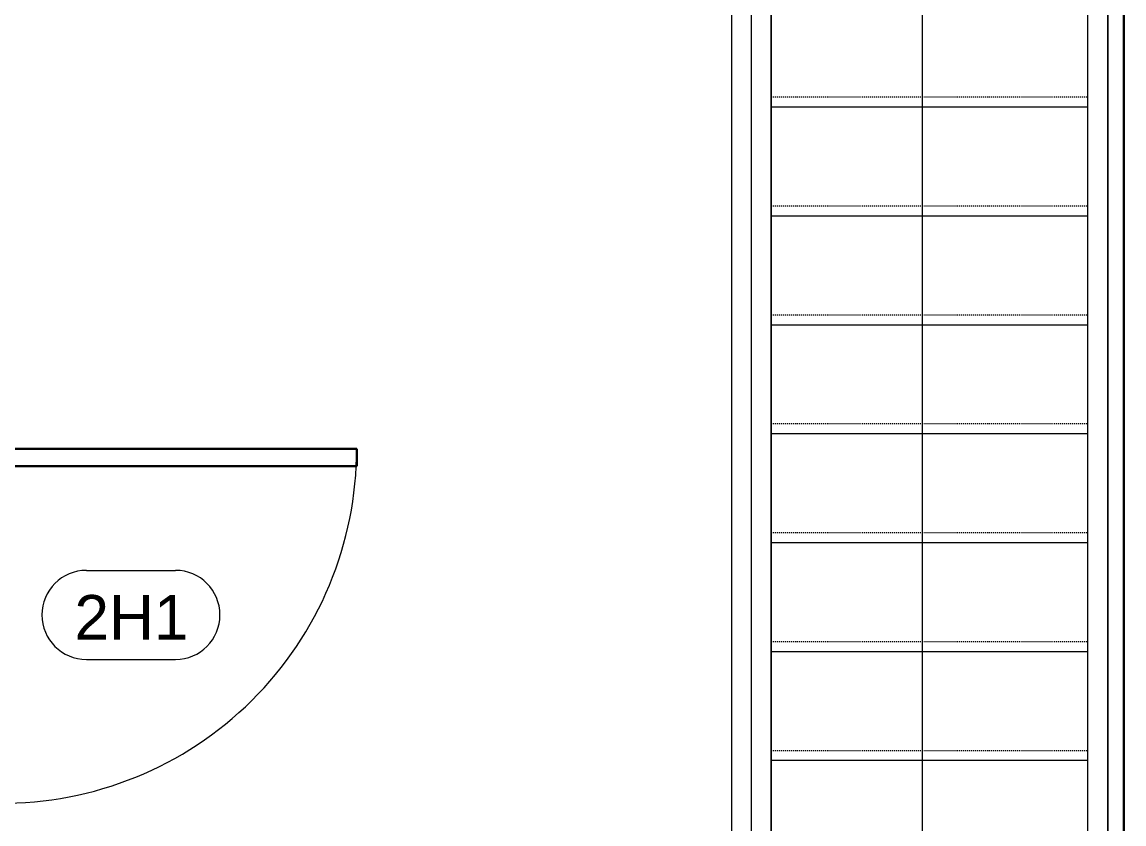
# Model space of a CAD drawing. Header units: inches. Extents: x -1176 to 1507, y -2587 to 978.
# Drawn here: x 1099.9 to 1211.2, y 363.1 to 444.2 of the extents above; entities that cross this region are included whole.
import ezdxf

# ---------------------------------------------------------------- set-up
doc = ezdxf.new("R2010")
doc.units = ezdxf.units.IN
doc.header["$MEASUREMENT"] = 0
doc.linetypes.add('Overhead 1_16_', pattern=[0.101562, 0.0625, -0.039062])
for name, color, linetype, lineweight in [('A-DOOR', 31, 'Continuous', 18), ('A-DOOR-FRAM', 31, 'Continuous', 30), ('A-DOOR-IDEN', 31, 'Continuous', 9), ('A-FLOR', 192, 'Continuous', 18), ('A-FLOR-HRAL', 11, 'Continuous', 18), ('A-WALL', 113, 'Continuous', 18), ('G-ANNO-SYMB', 111, 'Continuous', 9), ('S-STRS', 31, 'Continuous', 18)]:
    doc.layers.add(name, color=color, linetype=linetype, lineweight=lineweight)
doc.styles.add('Swis721 Lt BT', font='swissl.ttf', dxfattribs={"height": 4.5})

# ---------------------------------------------------------------- blocks, each defined once
blk = doc.blocks.new('Single Flush - D13 3_ X 8_-8257984-2nd Floor Construction')
at = {"layer": 'A-DOOR', "lineweight": 30}
for p, q in [((16.15625, -5), (17.90625, -5)), ((16.15625, -40.8125), (16.15625, -5)), ((17.90625, -5), (17.90625, -40.8125)), ((17.90625, -40.8125), (16.15625, -40.8125))]:
    blk.add_line(p, q, dxfattribs=at)
at = {"layer": 'A-DOOR', "lineweight": 9}
blk.add_arc((17.90625, -5), 35.8125, 179.5, 270, dxfattribs=at)
at = {"layer": 'A-DOOR-FRAM'}
for p, q in [((-20, 0.75), (-20, -5)), ((-20, 0.75), (-18, 0.75)), ((-18, 0.75), (-18, -5)), ((18.000004, 0.75), (18.000004, -5)), ((18.000004, 0.75), (20.000004, 0.75)), ((20.000004, 0.75), (20.000004, -5)), ((-20, -5), (-18, -5)), ((18.000004, -5), (20.000004, -5))]:
    blk.add_line(p, q, dxfattribs=at)
blk = doc.blocks.new('Top Rail Type - Top Rail_Internal_-7822813-2nd Floor Construction')
at = {"layer": 'A-FLOR-HRAL', "lineweight": 9}
for p, q in [((1207.6, 479.58), (1209.6, 479.58)), ((1207.6, 468.58), (1207.6, 479.58)), ((1209.6, 479.58), (1209.6, 468.58)), ((1207.6, 355.04), (1207.6, 468.58)), ((1209.6, 468.58), (1207.6, 468.58)), ((1209.6, 468.58), (1209.6, 355.98))]:
    blk.add_line(p, q, dxfattribs=at)
blk = doc.blocks.new('Top Rail Type - Top Rail_Internal_-V61-2nd Floor Construction')
at = {"layer": 'A-FLOR-HRAL', "lineweight": 9}
for p, q in [((1207.6, 479.58), (1209.6, 479.58)), ((1207.6, 468.58), (1207.6, 479.58)), ((1209.6, 468.58), (1209.6, 479.58)), ((1207.6, 355.04), (1207.6, 468.58)), ((1209.6, 355.98), (1209.6, 468.58))]:
    blk.add_line(p, q, dxfattribs=at)
blk = doc.blocks.new('Top Rail Type - Top Rail_Internal_-7822825-2nd Floor Construction')
at = {"layer": 'A-FLOR-HRAL', "lineweight": 9}
for p, q in [((1173.6, 479.58), (1175.6, 479.58)), ((1173.6, 468.58), (1173.6, 479.58)), ((1175.6, 479.58), (1175.6, 468.58)), ((1173.6, 339.19), (1173.6, 468.58)), ((1175.6, 468.58), (1173.6, 468.58)), ((1175.6, 468.58), (1175.6, 340.12))]:
    blk.add_line(p, q, dxfattribs=at)
blk = doc.blocks.new('Top Rail Type - Top Rail_Internal_-V62-2nd Floor Construction')
at = {"layer": 'A-FLOR-HRAL', "lineweight": 9}
for p, q in [((1173.6, 479.58), (1175.6, 479.58)), ((1173.6, 468.58), (1173.6, 479.58)), ((1175.6, 468.58), (1175.6, 479.58)), ((1173.6, 339.19), (1173.6, 468.58)), ((1175.6, 340.12), (1175.6, 468.58))]:
    blk.add_line(p, q, dxfattribs=at)
blk = doc.blocks.new('Door Tag - Door Tag-41184-2nd Floor Construction')
at = {"layer": 'A-DOOR-IDEN'}
for p, q in [((-0.09375, 0.09375), (0.09375, 0.09375)), ((-0.09375, -0.09375), (0.09375, -0.09375))]:
    blk.add_line(p, q, dxfattribs=at)
for centre, start, end in [((-0.09375, 0), 90, 270), ((0.09375, 0), 270, 90)]:
    blk.add_arc(centre, 0.09375, start, end, dxfattribs=at)

msp = doc.modelspace()

# ---------------------------------------------------------------- linework, layer by layer
at = {"layer": 'A-FLOR'}
msp.add_line((1171.6, 338.26), (1171.6, 479.58), dxfattribs=at)
at = {"layer": 'A-WALL', "color": 8, "lineweight": 30}
msp.add_line((1211.24, 567.01), (1211.24, 356.74), dxfattribs=at)
at = {"layer": 'G-ANNO-SYMB'}
msp.add_line((1190.86, 490.91), (1190.86, 261.23), dxfattribs=at)
at = {"layer": 'S-STRS', "linetype": 'Overhead 1_16_', "lineweight": 9}
for p, q in [((1175.6, 436.58), (1207.6, 436.58)), ((1175.6, 425.58), (1207.6, 425.58)), ((1175.6, 414.58), (1207.6, 414.58)), ((1175.6, 403.58), (1207.6, 403.58)), ((1175.6, 392.58), (1207.6, 392.58)), ((1175.6, 381.58), (1207.6, 381.58)), ((1175.6, 370.58), (1207.6, 370.58))]:
    msp.add_line(p, q, dxfattribs=at)
at = {"layer": 'S-STRS', "lineweight": 9}
for p, q in [((1175.6, 435.58), (1207.6, 435.58)), ((1175.6, 424.58), (1207.6, 424.58)), ((1175.6, 413.58), (1207.6, 413.58)), ((1175.6, 402.58), (1207.6, 402.58)), ((1175.6, 391.58), (1207.6, 391.58)), ((1175.6, 380.58), (1207.6, 380.58)), ((1175.6, 369.58), (1207.6, 369.58))]:
    msp.add_line(p, q, dxfattribs=at)

# ---------------------------------------------------------------- block references
at = {"layer": 'A-DOOR', "rotation": 89.9999999999999}
msp.add_blockref('Single Flush - D13 3_ X 8_-8257984-2nd Floor Construction', (1092.9, 383.14), dxfattribs=at)
at = {"layer": 'A-DOOR-IDEN', "xscale": 47.99999999999997, "yscale": 47.99999999999997, "zscale": 47.99999999999997}
msp.add_blockref('Door Tag - Door Tag-41184-2nd Floor Construction', (1110.9, 384.26), dxfattribs=at)
at = {"layer": 'A-FLOR-HRAL', "lineweight": 9}
for name in ['Top Rail Type - Top Rail_Internal_-7822825-2nd Floor Construction', 'Top Rail Type - Top Rail_Internal_-V62-2nd Floor Construction', 'Top Rail Type - Top Rail_Internal_-7822813-2nd Floor Construction', 'Top Rail Type - Top Rail_Internal_-V61-2nd Floor Construction']:
    msp.add_blockref(name, (0, 0), dxfattribs=at)

# ---------------------------------------------------------------- texts
at = {"layer": 'A-DOOR-IDEN', "insert": (1105.19, 386.27), "char_height": 4.5, "width": 13.635, "attachment_point": 1, "style": 'Swis721 Lt BT'}
msp.add_mtext('2H1', dxfattribs=at)

doc.saveas('drawing.dxf')
